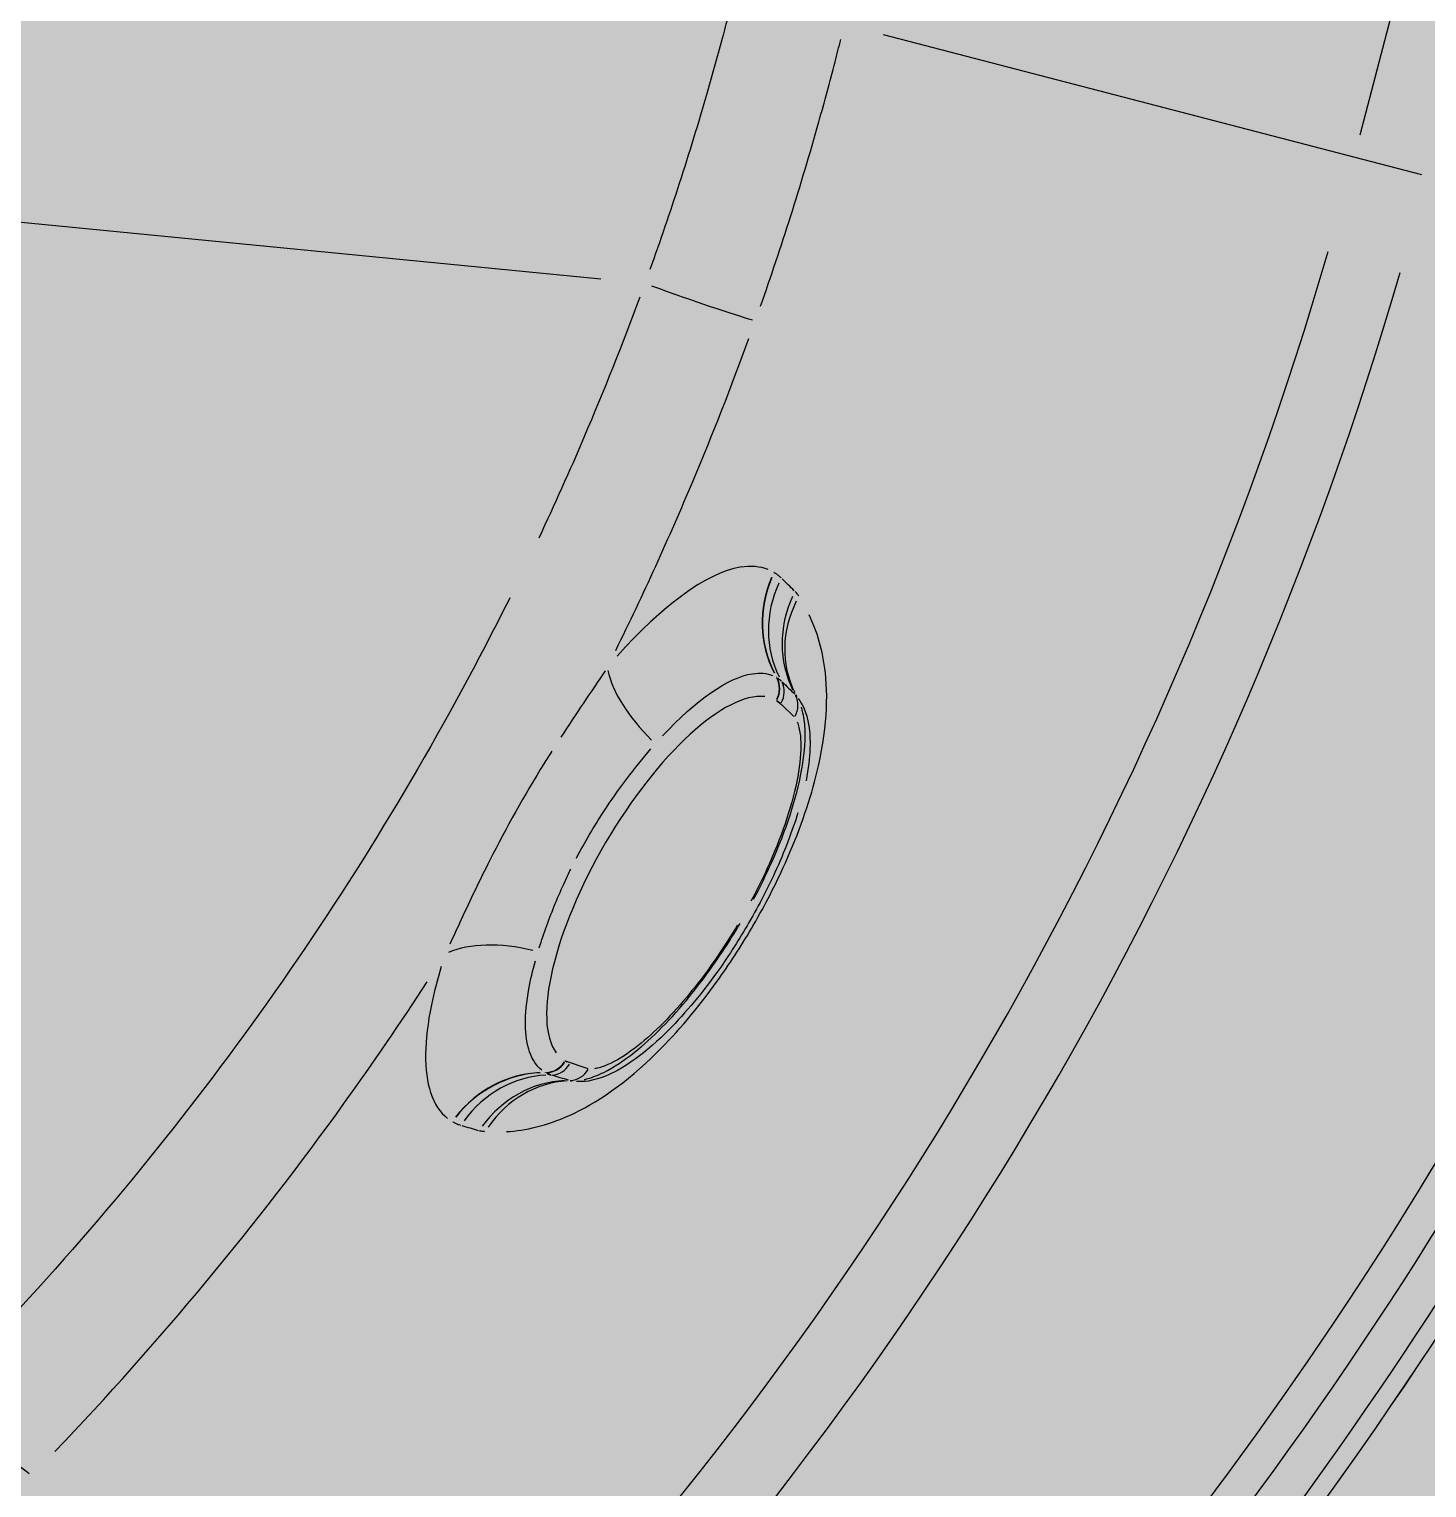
# Model space of a CAD drawing. Header units: inches. Extents: x 69197503 to 69201323, y 27704041 to 27705339.
# Drawn here: x 69201025.04 to 69201039.64, y 27704519.43 to 27704534.66 of the extents above; entities that cross this region are included whole.
import ezdxf

# ---------------------------------------------------------------- set-up
doc = ezdxf.new("R2010")
doc.units = ezdxf.units.IN
doc.header["$LTSCALE"] = 100
doc.header["$MEASUREMENT"] = 0
doc.layers.get('0').update_dxf_attribs({"linetype": 'CONTINUOUS'})
for name, color, linetype in [('P-SANR-FIXT', 2, 'CONTINUOUS'), ('Rooms-Category-Color', 7, 'CONTINUOUS'), ('Rooms-College-Color', 7, 'CONTINUOUS'), ('Rooms-Department-Color', 7, 'CONTINUOUS'), ('Rooms-Division-Color', 7, 'CONTINUOUS')]:
    doc.layers.add(name, color=color, linetype=linetype)

# ---------------------------------------------------------------- blocks, each defined once
blk = doc.blocks.new('Polarpool - polarpool_plan_dwg-3382656-ar1all Departments')
for p, q in [((38.34729, 105.95923), (38.29665, 106.27856)), ((38.55385, 105.67217), (38.48301, 105.67217))]:
    blk.add_line(p, q)
at = {"flags": 128}
for points in [[(38.0325, 105.89245), (38.03254, 105.89258), (38.03196, 105.88277)], [(38.47384, 105.87224), (38.47384, 105.67183), (38.47384, 105.64363)], [(38.1978, 105.84575), (38.19675, 105.8434), (38.1932, 105.83722)]]:
    blk.add_lwpolyline(points, dxfattribs=at)
for centre, radius, start, end in [((38.57293, 107.17754), 1.72821, 224.99981, 269.49295), ((38.57293, 107.17754), 1.75232, 224.99981, 269.27386), ((38.57293, 107.17754), 1.71374, 229.49983, 269.48894), ((38.47384, 107.13875), 1.46658, 240.02641, 268.42244), ((38.57293, 107.17754), 1.74463, 229.49983, 269.27068), ((38.47384, 107.13875), 1.49737, 240.02641, 268.42244)]:
    blk.add_arc(centre, radius, start, end)
for centre, major_axis, ratio, start_param, end_param in [((37.83496, 106.09828), (0.02304, 0.0404), 0.076443, 1.459838, 2.672478), ((38.04875, 105.91096), (0.00308, 0.04641), 0.522006, 4.87443, 5.751768), ((38.351, 105.93584), (0.00414, 0.04632), 0.028991, 1.519735, 2.666364), ((37.98023, 105.88691), (-0.0465, 0.00114), 0.926723, 3.446427, 4.335748), ((37.98079, 105.89068), (-0.04477, 0.0126), 0.932626, 3.678414, 4.567826), ((37.98083, 105.89083), (-0.04477, 0.01259), 0.932568, 3.678187, 4.5676), ((37.98001, 105.87894), (-0.04649, 0.00143), 0.930009, 3.45304, 4.342502), ((37.98027, 105.87634), (0.04555, 0.00941), 0.915053, 0.094884, 0.984643), ((38.18399, 105.87485), (0.02001, 0.04199), 0.448242, 0.510093, 1.385945), ((38.11519, 105.86924), (-0.08265, 0.02335), 0.360157, 3.298672, 6.126106), ((38.03454, 105.89865), (-0.0093, 0.00027), 0.929089, 0.31367, 1.287186), ((38.03486, 105.90079), (-0.00895, 0.00253), 0.932892, 0.542538, 1.516677), ((38.0349, 105.90094), (-0.00895, 0.00253), 0.932892, 0.542531, 1.516677), ((38.10037, 105.87291), (-0.06785, 0.01958), 0.348353, 0.00631, 0.08505), ((38.03431, 105.89072), (-0.0093, 0.00027), 0.929089, 0.314395, 1.287224), ((38.23944, 105.81368), (-0.04022, 0.02336), 0.926723, 5.08903, 5.978351), ((38.24094, 105.81718), (-0.04474, 0.01269), 0.932626, 4.856952, 5.746364), ((38.24099, 105.81733), (-0.04474, 0.0127), 0.932568, 4.857178, 5.746591), ((38.20016, 105.85409), (-0.00895, 0.00253), 0.932892, 1.624915, 2.599054), ((38.2002, 105.85424), (-0.00895, 0.00253), 0.932892, 1.624916, 2.599061), ((38.23389, 105.80469), (-0.03389, 0.03186), 0.915053, 5.298542, 6.188301), ((38.23546, 105.80678), (-0.04036, 0.02311), 0.930009, 5.082276, 5.971738), ((38.12974, 105.86461), (-0.06807, 0.01882), 0.348353, 3.056543, 3.135282), ((38.19931, 105.8521), (-0.00806, 0.00464), 0.929089, 1.854407, 2.827922), ((38.19536, 105.84523), (-0.00806, 0.00464), 0.929089, 1.854369, 2.827197)]:
    blk.add_ellipse(centre, major_axis=major_axis, ratio=ratio, start_param=start_param, end_param=end_param)
for points, knots in [([(38.21111, 105.96245), (38.19924, 105.96496), (38.18739, 105.96763), (38.11907, 105.98413), (38.06369, 106.00167), (37.9563, 106.04401), (37.90433, 106.06871), (37.85441, 106.09667)], [9.075157, 9.075157, 9.075157, 9.075157, 11.422062, 11.422062, 22.6684, 22.6684, 33.772719, 33.772719, 33.772719, 33.772719]), ([(37.82445, 106.05507), (37.87863, 106.02487), (37.93515, 105.99832), (38.01189, 105.96872), (38.03073, 105.96193), (38.04971, 105.95559)], [-34.291138, -34.291138, -34.291138, -34.291138, -22.6684, -22.6684, -18.925103, -18.925103, -18.925103, -18.925103]), ([(38.3442, 105.94184), (38.32363, 105.94389), (38.30308, 105.94646), (38.26764, 105.9518), (38.25272, 105.95432), (38.23786, 105.95712)], [0.385154, 0.385154, 0.385154, 0.385154, 4.393101, 4.393101, 7.317917, 7.317917, 7.317917, 7.317917]), ([(38.05735, 105.95158), (38.05162, 105.9518), (38.04618, 105.95179), (38.026, 105.95075), (38.01378, 105.94778), (38.002, 105.94015), (37.99914, 105.93697), (37.99756, 105.93338)], [19.066074, 19.066074, 19.066074, 19.066074, 20.436764, 20.436764, 24.510461, 24.510461, 26.635972, 26.635972, 26.635972, 26.635972]), ([(38.15435, 105.92989), (38.15244, 105.93051), (38.15052, 105.93111), (38.1342, 105.93618), (38.11913, 105.94012), (38.09553, 105.94522), (38.08663, 105.94691), (38.07436, 105.94918), (38.07067, 105.94985), (38.06707, 105.95051)], [-6.551227, -6.551227, -6.551227, -6.551227, -6.141649, -6.141649, -3.094629, -3.094629, -1.190242, -1.190242, -0.344801, -0.344801, -0.344801, -0.344801]), ([(38.46621, 105.93578), (38.46315, 105.93578), (38.46009, 105.93579), (38.44887, 105.93586), (38.44071, 105.936), (38.41949, 105.93657), (38.40645, 105.93713), (38.381, 105.93864), (38.3686, 105.93957), (38.35622, 105.9407)], [0.396654, 0.396654, 0.396654, 0.396654, 0.991636, 0.991636, 2.578254, 2.578254, 5.116842, 5.116842, 7.536434, 7.536434, 7.536434, 7.536434]), ([(37.99669, 105.93087), (37.99659, 105.93051), (37.99651, 105.93014), (37.99636, 105.92937), (37.9963, 105.92898), (37.99623, 105.92833), (37.99621, 105.92807), (37.99619, 105.92772), (37.99619, 105.92763), (37.99618, 105.92753)], [0.0336401, 0.0336401, 0.0336401, 0.0336401, 0.2388445, 0.2388445, 0.4541409, 0.4541409, 0.5887011, 0.5887011, 0.6391612, 0.6391612, 0.6391612, 0.6391612]), ([(37.99592, 105.9194), (37.99591, 105.91915), (37.99592, 105.9189), (37.99595, 105.91837), (37.99597, 105.9181), (37.99603, 105.91765), (37.99606, 105.91748), (37.9961, 105.91724), (37.99611, 105.91717), (37.99613, 105.91711)], [0.0219313, 0.0219313, 0.0219313, 0.0219313, 0.1557125, 0.1557125, 0.2960731, 0.2960731, 0.3837984, 0.3837984, 0.4166954, 0.4166954, 0.4166954, 0.4166954]), ([(38.02645, 105.9008), (38.02756, 105.90335), (38.02959, 105.90565), (38.03798, 105.91125), (38.04669, 105.91362), (38.06122, 105.9147), (38.06514, 105.91479), (38.06929, 105.91472)], [-26.635972, -26.635972, -26.635972, -26.635972, -24.510461, -24.510461, -20.436764, -20.436764, -19.066074, -19.066074, -19.066074, -19.066074]), ([(38.07493, 105.91452), (38.07806, 105.91436), (38.08129, 105.91413), (38.09089, 105.91324), (38.09743, 105.91236), (38.1058, 105.91085), (38.10759, 105.9105), (38.10937, 105.91013)], [0.189837, 0.189837, 0.189837, 0.189837, 1.190242, 1.190242, 3.094629, 3.094629, 3.606908, 3.606908, 3.606908, 3.606908]), ([(38.24902, 105.86256), (38.24948, 105.86616), (38.24882, 105.86999), (38.24137, 105.88679), (38.2235, 105.90111), (38.19898, 105.91372)], [0.460812, 0.460812, 0.460812, 0.460812, 2.427101, 2.427101, 8.755423, 8.755423, 8.755423, 8.755423]), ([(38.20111, 105.91486), (38.22614, 105.90971), (38.25132, 105.9053), (38.29734, 105.89864), (38.31814, 105.89614), (38.33897, 105.89415)], [-9.158221, -9.158221, -9.158221, -9.158221, -4.393101, -4.393101, -0.482012, -0.482012, -0.482012, -0.482012]), ([(37.99836, 105.90857), (38.00084, 105.90104), (38.00485, 105.89328), (38.01882, 105.87583), (38.02999, 105.86603), (38.05556, 105.85083), (38.06729, 105.84519), (38.08791, 105.83724), (38.09611, 105.83451), (38.11359, 105.82956), (38.12281, 105.82743), (38.14493, 105.82349), (38.15793, 105.82225), (38.18778, 105.82204), (38.20268, 105.82485), (38.22266, 105.83255), (38.22961, 105.83683), (38.2353, 105.84161)], [1.384254, 1.384254, 1.384254, 1.384254, 5.065005, 5.065005, 9.343711, 9.343711, 12.112218, 12.112218, 13.842535, 13.842535, 15.709165, 15.709165, 18.465031, 18.465031, 22.874415, 22.874415, 26.300817, 26.300817, 26.300817, 26.300817]), ([(38.11436, 105.90904), (38.12155, 105.90738), (38.12874, 105.90534), (38.14626, 105.89944), (38.15641, 105.89515), (38.16555, 105.89068)], [4.083005, 4.083005, 4.083005, 4.083005, 6.141649, 6.141649, 9.235677, 9.235677, 9.235677, 9.235677]), ([(38.02549, 105.89682), (38.02549, 105.89688), (38.0255, 105.89694), (38.02551, 105.89717), (38.02552, 105.89733), (38.02557, 105.89775), (38.02561, 105.89801), (38.0257, 105.89851), (38.02575, 105.89875), (38.02582, 105.89899)], [-0.6391612, -0.6391612, -0.6391612, -0.6391612, -0.5887011, -0.5887011, -0.4541409, -0.4541409, -0.2388445, -0.2388445, -0.0336401, -0.0336401, -0.0336401, -0.0336401]), ([(38.35301, 105.89288), (38.3659, 105.89179), (38.37882, 105.89091), (38.40531, 105.88951), (38.41889, 105.88902), (38.44096, 105.88858), (38.44945, 105.8885), (38.46111, 105.88851), (38.4643, 105.88852), (38.46748, 105.88855)], [-7.536434, -7.536434, -7.536434, -7.536434, -5.116842, -5.116842, -2.578254, -2.578254, -0.991636, -0.991636, -0.396654, -0.396654, -0.396654, -0.396654]), ([(38.02536, 105.88771), (38.02536, 105.88774), (38.02535, 105.88777), (38.02533, 105.88789), (38.02531, 105.88797), (38.02529, 105.88818), (38.02527, 105.88831), (38.02526, 105.88853), (38.02526, 105.88863), (38.02526, 105.88872)], [-0.4166954, -0.4166954, -0.4166954, -0.4166954, -0.3837984, -0.3837984, -0.2960731, -0.2960731, -0.1557125, -0.1557125, -0.0219313, -0.0219313, -0.0219313, -0.0219313]), ([(38.15538, 105.82561), (38.14744, 105.82595), (38.13845, 105.82693), (38.12135, 105.82997), (38.11316, 105.83185), (38.09764, 105.83624), (38.09035, 105.83867), (38.07226, 105.84565), (38.06222, 105.85054), (38.04169, 105.86284), (38.03448, 105.86981), (38.02715, 105.87974), (38.02606, 105.88309), (38.02561, 105.88584)], [-17.920968, -17.920968, -17.920968, -17.920968, -15.709165, -15.709165, -13.842535, -13.842535, -12.112218, -12.112218, -9.343711, -9.343711, -5.065005, -5.065005, -0.943209, -0.943209, -0.943209, -0.943209]), ([(38.02712, 105.88304), (38.02736, 105.88259), (38.0276, 105.88215), (38.02907, 105.87965), (38.03046, 105.87781), (38.03511, 105.87245), (38.03885, 105.86913), (38.05083, 105.86011), (38.06036, 105.85464), (38.07771, 105.84667), (38.08481, 105.84384), (38.09645, 105.83982), (38.10085, 105.83844), (38.10529, 105.83717)], [0.513363, 0.513363, 0.513363, 0.513363, 0.648188, 0.648188, 1.296375, 1.296375, 2.59275, 2.59275, 4.929877, 4.929877, 6.390581, 6.390581, 7.254209, 7.254209, 7.254209, 7.254209]), ([(38.17197, 105.8874), (38.18952, 105.87798), (38.20205, 105.86729), (38.20723, 105.85515), (38.20768, 105.8524), (38.20735, 105.84985)], [-8.755423, -8.755423, -8.755423, -8.755423, -2.427101, -2.427101, -0.460812, -0.460812, -0.460812, -0.460812]), ([(38.10436, 105.83808), (38.10045, 105.83922), (38.09657, 105.84045), (38.08568, 105.84421), (38.07884, 105.84694), (38.0622, 105.8546), (38.05315, 105.85983), (38.04224, 105.8681), (38.03894, 105.87109), (38.03519, 105.87549), (38.03415, 105.87693), (38.03302, 105.87892), (38.03274, 105.8795), (38.0325, 105.88007)], [-7.178962, -7.178962, -7.178962, -7.178962, -6.390581, -6.390581, -4.929877, -4.929877, -2.59275, -2.59275, -1.296375, -1.296375, -0.648188, -0.648188, -0.37784, -0.37784, -0.37784, -0.37784]), ([(38.24711, 105.85664), (38.24716, 105.85673), (38.2472, 105.85681), (38.24737, 105.85712), (38.24748, 105.85735), (38.24776, 105.85794), (38.24792, 105.85831), (38.2482, 105.85903), (38.24832, 105.85939), (38.24842, 105.85975)], [0.0336401, 0.0336401, 0.0336401, 0.0336401, 0.0841002, 0.0841002, 0.2186604, 0.2186604, 0.4339568, 0.4339568, 0.6391612, 0.6391612, 0.6391612, 0.6391612]), ([(38.20692, 105.84783), (38.20685, 105.84759), (38.20677, 105.84736), (38.20659, 105.84688), (38.20649, 105.84664), (38.2063, 105.84626), (38.20623, 105.84611), (38.20612, 105.84591), (38.20609, 105.84586), (38.20606, 105.8458)], [-0.6391612, -0.6391612, -0.6391612, -0.6391612, -0.4339568, -0.4339568, -0.2186604, -0.2186604, -0.0841002, -0.0841002, -0.0336401, -0.0336401, -0.0336401, -0.0336401]), ([(38.2417, 105.84773), (38.24175, 105.84778), (38.24179, 105.84783), (38.24195, 105.84801), (38.24207, 105.84814), (38.24235, 105.8485), (38.24252, 105.84871), (38.24282, 105.84915), (38.24296, 105.84936), (38.24308, 105.84958)], [0.0219313, 0.0219313, 0.0219313, 0.0219313, 0.0548283, 0.0548283, 0.1425537, 0.1425537, 0.2829143, 0.2829143, 0.4166954, 0.4166954, 0.4166954, 0.4166954]), ([(38.19146, 105.8353), (38.19084, 105.83484), (38.19014, 105.83441), (38.18783, 105.83318), (38.18601, 105.83246), (38.17997, 105.83064), (38.17516, 105.82984), (38.15893, 105.82862), (38.1459, 105.82944), (38.12663, 105.83263), (38.12097, 105.83379), (38.1153, 105.83516)], [-14.254531, -14.254531, -14.254531, -14.254531, -13.911729, -13.911729, -13.216415, -13.216415, -11.825788, -11.825788, -9.042855, -9.042855, -7.909314, -7.909314, -7.909314, -7.909314]), ([(38.11639, 105.83426), (38.12193, 105.83294), (38.12748, 105.83181), (38.14716, 105.82854), (38.16076, 105.82764), (38.1784, 105.82892), (38.18376, 105.82976), (38.19109, 105.83191), (38.19341, 105.83277), (38.19639, 105.83429), (38.19708, 105.83467), (38.19779, 105.83512)], [7.970675, 7.970675, 7.970675, 7.970675, 9.042855, 9.042855, 11.825788, 11.825788, 13.216415, 13.216415, 13.911729, 13.911729, 14.126209, 14.126209, 14.126209, 14.126209]), ([(38.20085, 105.83727), (38.19909, 105.83509), (38.19658, 105.83265), (38.1865, 105.82827), (38.17932, 105.82633), (38.16892, 105.82569)], [-27.244026, -27.244026, -27.244026, -27.244026, -22.874415, -22.874415, -19.305221, -19.305221, -19.305221, -19.305221]), ([(38.20202, 105.83878), (38.20198, 105.8387), (38.20192, 105.83862), (38.20179, 105.83844), (38.20172, 105.83834), (38.20159, 105.83818), (38.20153, 105.83811), (38.20145, 105.83802), (38.20143, 105.838), (38.20141, 105.83797)], [-0.4166954, -0.4166954, -0.4166954, -0.4166954, -0.2829143, -0.2829143, -0.1425537, -0.1425537, -0.0548283, -0.0548283, -0.0219313, -0.0219313, -0.0219313, -0.0219313])]:
    blk.add_open_spline(points, degree=3, knots=knots)
for points in [[(37.99678, 105.93119), (37.99677, 105.93114), (37.99675, 105.9311), (37.99674, 105.93106)], [(37.99617, 105.92695), (37.99609, 105.92458), (37.99602, 105.92223), (37.99593, 105.91991)], [(38.19191, 105.917), (38.18216, 105.92039), (38.17179, 105.92412), (38.16096, 105.92773)], [(38.02527, 105.88916), (38.02534, 105.89153), (38.02541, 105.89391), (38.02548, 105.89629)], [(38.02585, 105.89911), (38.02586, 105.89916), (38.02588, 105.8992), (38.02589, 105.89925)], [(38.24848, 105.85994), (38.24849, 105.85998), (38.2485, 105.86003), (38.24852, 105.86007)], [(38.24333, 105.85002), (38.24448, 105.85204), (38.24564, 105.85408), (38.24682, 105.85613)], [(38.20699, 105.84808), (38.20698, 105.84804), (38.20697, 105.84799), (38.20696, 105.84795)], [(38.2058, 105.84535), (38.20461, 105.84328), (38.20343, 105.84122), (38.20224, 105.83916)]]:
    blk.add_open_spline(points, degree=3)
blk = doc.blocks.new('Polarpool - Polarpool-3382658-ar1all Departments')
blk.add_arc((0, 9.377), 44.509, 224.9998, 269.2742)
blk.add_arc((0, 9.377), 44.509, 224.9998, 269.2742)
at = {"xscale": 25.40000000007192, "yscale": 25.40000000007192, "zscale": 25.40000000007192}
blk.add_blockref('Polarpool - polarpool_plan_dwg-3382656-ar1all Departments', (-979.752, -2712.933), dxfattribs=at)

msp = doc.modelspace()

# ---------------------------------------------------------------- hatches: boundary and pattern name
at = {"layer": 'Rooms-Category-Color', "true_color": 0xfbafa2}
msp.add_hatch(color=21, dxfattribs=at).paths.add_polyline_path([(69200849.325, 27704511.073), (69200893.724, 27704499.528), (69200895.8, 27704507.513), (69201035.408, 27704471.213), (69201067.367, 27704594.126), (69200883.361, 27704641.97), (69200880.561, 27704631.203), (69200876.811, 27704632.178), (69200862.373, 27704576.65), (69200866.123, 27704575.675)])
at = {"layer": 'Rooms-College-Color', "true_color": 0xffff64}
msp.add_hatch(color=51, dxfattribs=at).paths.add_polyline_path([(69200849.325, 27704511.073), (69200893.724, 27704499.528), (69200895.8, 27704507.513), (69201035.408, 27704471.213), (69201067.367, 27704594.126), (69200883.361, 27704641.97), (69200880.561, 27704631.203), (69200876.811, 27704632.178), (69200862.373, 27704576.65), (69200866.123, 27704575.675)])
at = {"layer": 'Rooms-Department-Color', "true_color": 0x604aed}
msp.add_hatch(color=173, dxfattribs=at).paths.add_polyline_path([(69200849.325, 27704511.073), (69200893.724, 27704499.528), (69200895.8, 27704507.513), (69201035.408, 27704471.213), (69201067.367, 27704594.126), (69200883.361, 27704641.97), (69200880.561, 27704631.203), (69200876.811, 27704632.178), (69200862.373, 27704576.65), (69200866.123, 27704575.675)])
at = {"layer": 'Rooms-Division-Color', "true_color": 0x604aed}
msp.add_hatch(color=173, dxfattribs=at).paths.add_polyline_path([(69200849.325, 27704511.073), (69200893.724, 27704499.528), (69200895.8, 27704507.513), (69201035.408, 27704471.213), (69201067.367, 27704594.126), (69200883.361, 27704641.97), (69200880.561, 27704631.203), (69200876.811, 27704632.178), (69200862.373, 27704576.65), (69200866.123, 27704575.675)])

# ---------------------------------------------------------------- block references
at = {"layer": 'P-SANR-FIXT', "rotation": 75.42494896880507}
msp.add_blockref('Polarpool - Polarpool-3382658-ar1all Departments', (69201011.579, 27704543.02), dxfattribs=at)

doc.saveas('drawing.dxf')
